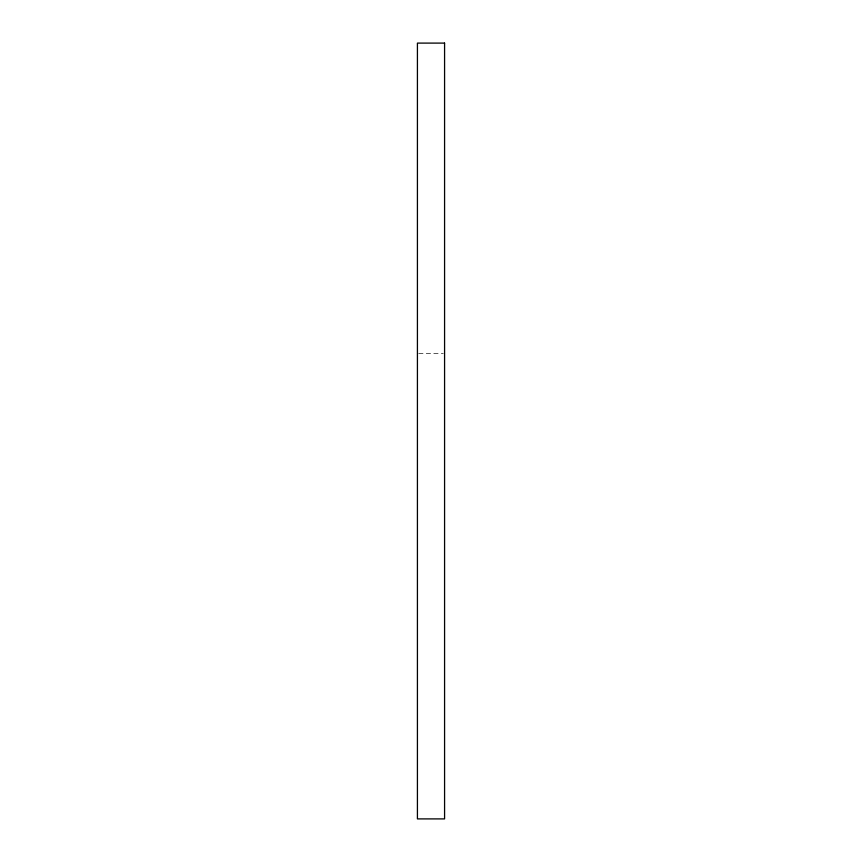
<?xml version="1.0" encoding="UTF-8"?>
<svg xmlns="http://www.w3.org/2000/svg" width="862" height="862" viewBox="0 0 862 862"><rect width="100%" height="100%" fill="white"/><g stroke="black" fill="none" stroke-linecap="round" stroke-linejoin="round"><path stroke-width="0.65" stroke-dasharray="4.31 3.23" d="M418.716 353.42L443.283 353.42"/><path stroke-width="1.29" d="M444.577 43.1L417.423 43.1L417.423 818.9L444.577 818.9L444.577 43.1"/></g></svg>
